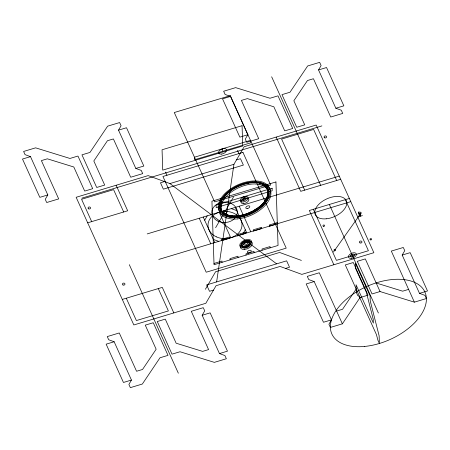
<?xml version="1.0" encoding="UTF-8"?>
<svg xmlns="http://www.w3.org/2000/svg" width="450" height="450" viewBox="0 0 450 450"><rect width="100%" height="100%" fill="white"/><g stroke="black" fill="none" stroke-linecap="round" stroke-linejoin="round"><path stroke-width="0.67" d="M267.643 190.069L268.138 190.226A25.521 14.479 -24.3 0 1 268.307 190.614L268.481 191.031A25.521 14.479 -24.3 0 1 268.599 191.481L268.318 191.683L268.718 191.953A25.521 14.479 -24.3 0 1 268.796 192.381L268.453 192.656L268.864 192.876A25.521 14.479 -24.3 0 1 268.903 193.32L268.515 193.703L268.92 193.826A25.521 14.479 -24.3 0 1 268.909 194.282L268.498 194.676L268.875 194.805A25.521 14.479 -24.3 0 1 268.824 195.272L268.386 195.654L268.74 195.806A25.521 14.479 -24.3 0 1 268.644 196.284L268.189 196.639L268.515 196.83A25.521 14.479 -24.3 0 1 268.374 197.314L267.891 197.651L268.189 197.865A25.521 14.479 -24.3 0 1 268.009 198.354L267.508 198.681L267.778 198.917A25.521 14.479 -24.3 0 1 267.548 199.412L267.024 199.738L267.272 199.969A25.521 14.479 -24.3 0 1 267.002 200.469L266.484 200.739L266.676 201.032A25.521 14.479 -24.3 0 1 266.372 201.527L265.838 201.78L266.001 202.089A25.521 14.479 -24.3 0 1 265.652 202.584L265.101 202.838L265.236 203.141A25.521 14.479 -24.3 0 1 264.853 203.636L264.308 203.85L264.398 204.188A25.521 14.479 -24.3 0 1 263.976 204.671L263.475 205.217A25.521 14.479 -24.3 0 1 263.019 205.695L262.485 206.229A25.521 14.479 -24.3 0 1 261.996 206.702L261.422 207.225A25.521 14.479 -24.3 0 1 260.899 207.681L260.297 208.192A25.521 14.479 -24.3 0 1 259.746 208.631L259.104 209.126A25.521 14.479 -24.3 0 1 258.531 209.554L257.861 210.032A25.521 14.479 -24.3 0 1 257.259 210.442L256.567 210.898A25.521 14.479 -24.3 0 1 255.943 211.292L255.229 211.731A25.521 14.479 -24.3 0 1 254.582 212.102L253.845 212.513A25.521 14.479 -24.3 0 1 253.187 212.867L252.428 213.249A25.521 14.479 -24.3 0 1 251.752 213.581L250.982 213.941A25.521 14.479 -24.3 0 1 250.296 214.251L249.514 214.577A25.521 14.479 -24.3 0 1 248.816 214.858L248.023 215.162A25.521 14.479 -24.3 0 1 247.32 215.415L246.521 215.691A25.521 14.479 -24.3 0 1 245.812 215.916L245.019 216.118A25.521 14.479 -24.3 0 1 244.305 216.354L243.512 216.546A25.521 14.479 -24.3 0 1 242.803 216.737L242.01 216.889A25.521 14.479 -24.3 0 1 241.301 217.052L240.519 217.17A25.521 14.479 -24.3 0 1 239.822 217.299L239.051 217.389A25.521 14.479 -24.3 0 1 238.359 217.485L237.611 217.519A25.521 14.479 -24.3 0 1 236.919 217.609L236.841 217.373A27.647 15.688 -24.3 0 0 269.483 188.044A27.647 15.688 -24.3 0 0 226.294 192.246A27.647 15.688 -24.3 0 0 236.79 217.311L236.211 217.586A25.521 14.479 -24.3 0 1 235.513 217.659L234.782 217.665A25.521 14.479 -24.3 0 1 234.146 217.648L233.449 217.597A25.521 14.479 -24.3 0 1 232.819 217.569L232.667 217.26L232.132 217.502A25.521 14.479 -24.3 0 1 231.542 217.423L231.424 217.097L230.884 217.322A25.521 14.479 -24.3 0 1 230.316 217.215L230.259 216.877L229.725 217.035A25.521 14.479 -24.3 0 1 229.146 216.939L229.101 216.585L228.572 216.748A25.521 14.479 -24.3 0 1 228.037 216.596L228.032 216.231L227.481 216.394A25.521 14.479 -24.3 0 1 227.002 216.197L227.031 215.82L226.502 215.938A25.521 14.479 -24.3 0 1 226.029 215.736L226.142 215.381L225.596 215.432A25.521 14.479 -24.3 0 1 225.135 215.213L225.236 214.819L224.696 214.914A25.521 14.479 -24.3 0 1 224.319 214.633L224.471 214.251L223.948 214.29A25.521 14.479 -24.3 0 1 223.588 213.998L224.567 213.266L223.256 213.626A25.521 14.479 -24.3 0 1 222.936 213.317C223.892 211.894 223.672 213.564 222.626 212.929A25.521 14.479 -24.3 0 1 222.373 212.58C223.296 211.258 222.716 212.968 222.109 212.169A25.521 14.479 -24.3 0 1 221.895 211.798C221.417 211.208 223.239 211.759 221.709 211.354A25.521 14.479 -24.3 0 1 221.513 210.977L221.906 210.617L221.271 211.056L221.22 210.696L221.782 210.516L221.372 210.51A25.521 14.479 -24.3 0 1 221.22 210.111C219.465 209.396 222.171 211.247 221.164 209.616A25.521 14.479 -24.3 0 1 221.023 209.211L221.383 208.834L220.956 208.716A25.521 14.479 -24.3 0 1 220.916 208.271L221.304 207.911L220.928 207.759A25.521 14.479 -24.3 0 1 220.911 207.309L221.321 206.938L220.939 206.786A25.521 14.479 -24.3 0 1 220.995 206.319L221.428 205.954L221.079 205.785A25.521 14.479 -24.3 0 1 221.175 205.307L221.631 204.958L221.304 204.761A25.521 14.479 -24.3 0 1 221.445 204.278L221.917 203.957L221.659 203.721A25.521 14.479 -24.3 0 1 221.811 203.237L222.311 202.911L222.041 202.68A25.521 14.479 -24.3 0 1 222.266 202.179L222.784 201.876L222.547 201.623A25.521 14.479 -24.3 0 1 222.817 201.122L223.194 200.565A25.521 14.479 -24.3 0 1 223.447 200.064L223.993 199.789L223.819 199.502A25.521 14.479 -24.3 0 1 224.167 199.007L224.606 198.45A25.521 14.479 -24.3 0 1 224.966 197.955L225.444 197.409A25.521 14.479 -24.3 0 1 225.844 196.92L226.367 196.38A25.521 14.479 -24.3 0 1 226.8 195.896L227.334 195.362A25.521 14.479 -24.3 0 1 227.824 194.889L228.398 194.366A25.521 14.479 -24.3 0 1 228.921 193.911L229.523 193.404A25.521 14.479 -24.3 0 1 230.074 192.96L230.726 192.476A25.521 14.479 -24.3 0 1 231.289 192.037L231.958 191.559A25.521 14.479 -24.3 0 1 232.56 191.149L233.252 190.693A25.521 14.479 -24.3 0 1 233.876 190.299L234.591 189.866A25.521 14.479 -24.3 0 1 235.237 189.489L235.986 189.096A25.521 14.479 -24.3 0 1 236.632 188.724L237.409 188.387A25.521 14.479 -24.3 0 1 238.067 188.01L238.849 187.684A25.521 14.479 -24.3 0 1 239.524 187.346L240.317 187.065A25.521 14.479 -24.3 0 1 241.003 186.733L241.796 186.429A25.521 14.479 -24.3 0 1 242.499 186.176L243.298 185.923A25.521 14.479 -24.3 0 1 244.001 185.676L244.806 185.434A25.521 14.479 -24.3 0 1 245.514 185.237L246.313 185.029A25.521 14.479 -24.3 0 1 247.016 184.854L247.815 184.68A25.521 14.479 -24.3 0 1 248.518 184.539L249.306 184.399A25.521 14.479 -24.3 0 1 249.998 184.292L250.779 184.185A25.521 14.479 -24.3 0 1 251.46 184.106L252.231 184.033A25.521 14.479 -24.3 0 1 252.9 183.982L253.648 183.949A25.521 14.479 -24.3 0 1 254.306 183.932L255.037 183.926A25.521 14.479 -24.3 0 1 255.673 183.943L255.859 184.236L256.382 183.977A25.521 14.479 -24.3 0 1 257.001 184.022L257.153 184.337L257.687 184.089A25.521 14.479 -24.3 0 1 258.278 184.168L258.396 184.494L258.936 184.269A25.521 14.479 -24.3 0 1 259.504 184.376L259.582 184.719L260.134 184.517A25.521 14.479 -24.3 0 1 260.674 184.652L260.719 185.006L261.27 184.826A25.521 14.479 -24.3 0 1 261.776 184.995L261.787 185.361L262.339 185.197A25.521 14.479 -24.3 0 1 262.817 185.394L262.789 185.771L263.34 185.636A25.521 14.479 -24.3 0 1 263.79 185.856L263.722 186.244L264.274 186.126A25.521 14.479 -24.3 0 1 264.679 186.379L264.583 186.773L265.123 186.683A25.521 14.479 -24.3 0 1 265.5 186.958L265.359 187.357L265.899 187.29A25.521 14.479 -24.3 0 1 266.231 187.594L266.062 187.993L266.591 187.948A25.521 14.479 -24.3 0 1 266.884 188.274L266.681 188.679L267.193 188.662A25.521 14.479 -24.3 0 1 267.446 189.011L267.182 189.332L267.48 189.529L268.059 189.067L267.278 189.321L267.711 189.422A25.521 14.479 -24.3 0 1 267.924 189.793C268.937 189.709 267.255 191.239 267.773 189.889M216.63 281.908L233.933 164.301L244.164 146.717L316.176 125.038L373.86 252.714L301.849 274.387L280.08 266.434L216.067 285.699L205.836 303.283L133.824 324.962L76.14 197.286L148.151 175.612L169.92 183.566L276.637 263.846M47.807 194.934L45.248 199.333L46.693 202.523L58.691 198.911L41.389 160.611L47.346 158.816L73.811 167.001L84.696 191.087L92.7 188.679L77.957 156.049L69.953 158.456L35.617 147.842L23.614 151.459L25.059 154.648L30.499 156.634L47.807 194.934L39.808 197.347L22.5 159.041L30.499 156.634M118.513 130.146L121.073 125.747L119.633 122.558L107.629 126.169L89.961 152.438L81.956 154.845L96.699 187.476L104.698 185.062L93.819 160.976L107.438 140.732L113.4 138.938L130.703 177.238L142.706 173.627L141.266 170.432L135.821 168.446L118.513 130.146L126.517 127.738L143.82 166.039L135.821 168.446M247.838 134.73L245.278 139.129L246.724 142.318L258.722 138.707L241.419 100.406L247.376 98.612L273.847 106.791L284.726 130.877L292.731 128.469L277.988 95.844L269.989 98.252L235.648 87.638L223.65 91.249L225.09 94.444L230.535 96.429L247.838 134.73L239.839 137.138L222.531 98.837L230.535 96.429M204.671 220.241L207.231 215.843M215.623 227.683L233.533 196.909M131.456 380.059L128.897 384.457L130.337 387.647L142.341 384.036L160.009 357.767L168.013 355.359L153.27 322.734L145.266 325.142L156.15 349.228L142.532 369.478L136.569 371.267L119.267 332.966L107.263 336.577L108.703 339.772L114.148 341.758L131.456 380.059L123.452 382.472L106.144 344.166L114.148 341.758M318.544 69.941L321.103 65.543L319.663 62.353L307.659 65.964L289.991 92.233L281.987 94.641L296.73 127.266L304.734 124.858L293.85 100.772L307.468 80.522L313.431 78.733L330.733 117.034L342.737 113.422L341.297 110.228L335.852 108.242L318.544 69.941L326.548 67.528L343.856 105.834L335.852 108.242M205.374 289.311L215.606 271.727L279.619 252.461L301.387 260.415M242.769 234.157L245.329 229.759M202.162 315.27L204.722 310.871L203.276 307.682L191.278 311.293L208.581 349.594L202.624 351.388L176.153 343.209L165.274 319.123L157.269 321.531L172.013 354.156L180.011 351.748L214.352 362.363L226.35 358.751L224.91 355.556L219.465 353.571L202.162 315.27L210.161 312.863L227.469 351.163L219.465 353.571M342.371 323.831L319.298 272.762L307.294 276.373L308.734 279.568L314.179 281.554L331.487 319.854L328.928 324.253L330.368 327.442L342.371 323.831L360.039 297.562L368.044 295.155L353.301 262.524L345.302 264.938L360.039 297.562M402.193 255.066L404.752 250.667L403.307 247.477L391.309 251.089L414.382 302.158L426.386 298.541L424.941 295.352L419.501 293.366L402.193 255.066L410.192 252.653L427.5 290.959L419.501 293.366M356.181 289.024L342.562 309.268L336.6 311.062M333.433 252.051L361.181 212.878M81.844 198.152L321.885 125.904M164.475 181.575L160.476 182.779L163.361 189.163L243.371 165.083L240.491 158.698L236.486 159.902M169.92 183.566L233.933 164.301M87.677 222.823L127.682 210.78L116.145 185.248M147.218 233.904L339.249 176.107M340.695 179.303L300.684 191.34L276.171 137.081M349.346 198.45L309.341 210.493L333.855 264.752M277.29 222.593L269.286 225.006L269.331 226.271L277.329 223.864M158.76 259.442L350.786 201.645M358.408 216.799L362.407 215.589M213.998 263.458L221.996 261.045L222.041 262.316M122.288 299.424L162.292 287.381L173.829 312.919M213.514 290.098L209.509 291.302L206.629 284.918L286.639 260.837L289.524 267.221L285.525 268.425M314.179 281.554L306.18 283.961L323.483 322.262L331.487 319.854M380.048 291.544L372.043 293.951L357.3 261.321L365.304 258.913L380.048 291.544L414.382 302.158M408.611 289.389L402.654 291.184L376.189 282.999M231.232 208.62L236.678 210.606M213.322 239.394L218.768 241.38M358.453 211.866L360.411 216.197M336.69 180.506L313.616 129.437L281.61 139.067L304.689 190.136M345.347 199.654L368.421 250.723L336.414 260.359L313.341 209.289M271.654 76.798L320.687 185.321M329.344 204.474L378.377 312.992M237.51 150.39L238.95 153.585M239.237 206.213L250.774 231.744M235.232 207.416L246.769 232.948M219.229 212.231L230.771 237.769M203.231 217.052L214.768 242.584M199.226 218.256L210.763 243.787M165.499 172.063L166.939 175.258M123.683 211.984L113.586 189.641L81.579 199.277L91.676 221.619M158.293 288.591L168.39 310.933L136.384 320.563L126.287 298.221M129.313 264.679L178.346 373.202M270.045 247.866L270.006 246.6L262.001 249.007L262.046 250.279M254.042 252.686L254.002 251.415L245.998 253.822L246.043 255.094M244.102 196.661L244.187 199.198M238.039 257.501L237.999 256.23L230.001 258.637L230.04 259.909M222.474 148.781L222.553 151.324M224.072 196.189L224.871 195.941L224.078 196.155M230.091 215.882L230.884 215.634L230.096 215.848M241.976 243.248L242.775 243L241.976 243.248M242.977 246.527L243.776 246.263L242.989 246.493M247.545 241.003L248.344 240.756L247.545 241.003M248.552 244.282L249.345 244.035L248.558 244.249M257.49 182.728L258.283 182.464L257.49 182.706M263.503 202.421L264.296 202.157L263.509 202.404M233.111 188.589L233.904 188.325L233.117 188.55M254.464 210.021L255.263 209.756L254.469 210.004M265.292 186.278L266.091 186.03L265.298 186.238M219.803 205.56L220.601 205.312L219.803 205.537M242.786 214.971L243.574 214.695L242.786 214.954M244.789 183.639L245.588 183.375L244.789 183.639M267.778 193.05C268.965 193.556 268.312 191.942 267.778 193.05M223.251 197.235L224.044 196.976L223.256 197.196M231.356 216.045L232.149 215.803L231.356 216.045M256.224 182.559L257.023 182.317L256.224 182.542M264.324 201.369L265.123 201.111L264.33 201.352M267.992 190.946C268.886 191.689 267.204 190.856 267.992 190.946M231.784 189.428L232.577 189.169L231.784 189.405M255.797 209.183L256.59 208.924L255.797 209.16M264.577 185.631L265.376 185.372L264.583 185.608M219.786 206.528L220.584 206.286L219.791 206.488M241.262 244.969L242.055 244.71L241.268 244.946M243.281 184.061L244.08 183.803L243.281 184.061M244.294 214.543L245.081 214.273L244.299 214.526M244.502 247.899L243.804 247.933A4.252 2.413 -24.3 0 1 243.456 247.843L243.518 247.477L243.023 247.545A4.252 2.413 -24.3 0 1 242.758 247.382L243 247.028L242.522 246.96A4.252 2.413 -24.3 0 1 242.415 246.707L242.871 246.049L242.741 245.334A4.252 2.413 -24.3 0 1 242.888 245.014L243.388 244.474A4.252 2.413 -24.3 0 1 243.658 244.164L244.294 243.669A4.252 2.413 -24.3 0 1 244.699 243.416L245.453 243.028A4.252 2.413 -24.3 0 1 245.903 242.848L246.701 242.606A4.252 2.413 -24.3 0 1 247.151 242.516L247.916 242.443A4.252 2.413 -24.3 0 1 248.327 242.454L248.439 242.769L248.985 242.561A4.252 2.413 -24.3 0 1 249.311 242.668C251.325 241.808 247.882 242.843 249.795 242.938A4.252 2.413 -24.3 0 1 250.014 243.129C248.67 243.118 249.497 243.613 250.273 243.54A4.252 2.413 -24.3 0 1 250.357 243.804L249.986 244.17L250.374 244.311A4.252 2.413 -24.3 0 1 250.312 244.62L249.823 244.952L250.082 245.177A4.252 2.413 -24.3 0 1 249.885 245.498L249.424 246.049A4.252 2.413 -24.3 0 1 249.109 246.352L248.473 246.842A4.252 2.413 -24.3 0 1 248.074 247.095L247.314 247.483A4.252 2.413 -24.3 0 1 246.87 247.663L246.071 247.905A4.252 2.413 -24.3 0 1 245.616 247.995L244.862 248.046A4.252 2.413 -24.3 0 1 244.44 248.057L244.496 247.956M245.177 241.222L245.976 240.964L245.177 241.222M245.346 246.302L246.144 246.043L245.351 246.285M267.795 192.077C268.982 192.617 268.166 191.109 267.795 192.077M222.508 198.287L223.307 198.034L222.519 198.253M232.667 216.141L233.46 215.882L232.672 216.118M254.908 182.464L255.707 182.205L254.914 182.441M265.067 200.312L265.86 200.059L265.072 200.295M230.501 190.299L231.289 190.029L230.501 190.299M257.079 208.299L257.867 208.029L257.079 208.282M263.784 185.034L264.583 184.792L263.784 185.034M219.864 207.467L220.657 207.214L219.864 207.467M241.779 184.539L242.578 184.303L241.779 184.539M245.801 214.059L246.6 213.823L245.801 214.042M221.856 199.344L222.643 199.08L221.861 199.305M234.028 216.169L234.827 215.933L234.034 216.129M253.553 182.43L254.351 182.194L253.553 182.43M265.725 199.254L266.518 199.001L265.725 199.232M224.668 214.104L225.461 213.851L224.668 214.082M229.269 191.211L230.068 190.98L229.275 191.194M242.078 246.223L242.741 246.246L242.398 246.201A4.252 2.413 -24.3 0 1 242.46 245.891L242.078 246.206M242.843 242.409L243.641 242.162L242.843 242.409M247.686 245.104L248.479 244.856L247.686 245.087M248.451 241.29L249.244 241.042L248.451 241.29M258.306 207.382L259.104 207.152L258.311 207.366M262.912 184.494L263.706 184.241L262.912 184.472M220.039 208.378L220.832 208.125L220.039 208.378M240.278 185.079L241.071 184.815L240.289 185.04M247.297 213.514L248.091 213.249L247.297 213.514M221.287 200.402L222.081 200.154L221.293 200.362M235.423 216.129L236.216 215.882L235.429 216.112M252.157 182.464L252.945 182.199L252.157 182.447M266.293 198.191L267.086 197.944L266.293 198.191M225.619 214.577L226.412 214.335L225.619 214.56M228.099 192.156L228.893 191.908L228.105 192.139M259.481 206.438L260.274 206.19L259.481 206.415M261.962 184.011L262.755 183.752L261.973 183.971M220.303 209.25L221.102 209.002L220.309 209.227M238.792 185.676L239.586 185.417L238.792 185.676M248.782 212.917L249.576 212.653L248.794 212.878M220.804 201.454L221.597 201.195L220.815 201.414M236.852 216.023C238.033 216.529 237.392 214.937 236.857 216.006M241.436 244.114L242.224 243.855L241.436 244.097M244.108 246.544C245.244 247.078 244.721 245.453 244.114 246.521M246.42 240.964L247.213 240.705L246.431 240.93M250.729 182.565L251.522 182.323L250.729 182.548M266.777 197.134L267.57 196.892L266.777 197.134M226.991 193.129L227.498 193.247L227.694 192.78A25.521 14.479 -24.3 0 1 267.536 188.899A25.521 14.479 -24.3 0 1 237.364 215.921A25.521 14.479 -24.3 0 1 227.666 192.78L226.991 193.129M226.637 214.993L227.436 214.751L226.637 214.993M260.944 183.594L261.737 183.352L260.949 183.555M260.589 205.459L261.388 205.217L260.601 205.419M237.33 186.322L238.123 186.069L237.336 186.306M250.251 212.259L251.038 212.006L250.251 212.243M266.912 188.505L267.705 188.246L266.918 188.482M220.416 202.5L221.203 202.241L220.416 202.477M238.309 215.854L239.102 215.601L238.314 215.837M249.272 182.728L250.059 182.475L249.272 182.711M267.165 196.088L267.958 195.829L267.165 196.088M225.945 194.124L226.738 193.871L225.945 194.124M227.728 215.347L228.516 215.094L227.728 215.347M259.852 183.234L260.646 182.981L259.858 183.212M261.636 204.458L262.423 204.204L261.636 204.441M235.89 187.026L236.683 186.773L235.896 187.009M241.487 245.683C242.578 246.263 242.145 244.536 241.487 245.683M243.951 241.706L244.738 241.453L243.951 241.706M246.583 245.796L247.371 245.542L246.583 245.796M249.041 241.819L249.84 241.605L249.053 241.779M251.691 211.556L252.478 211.303L251.691 211.534M266.462 187.706L267.255 187.459L266.462 187.706M220.118 203.529L220.911 203.282L220.118 203.529M239.788 215.618L240.587 215.381L239.788 215.618M247.792 182.964L248.591 182.745L247.798 182.925M267.463 195.047L268.256 194.799L267.469 195.03M224.972 195.137L225.771 194.906L224.983 195.103M228.881 215.64L229.669 215.393L228.881 215.623M258.699 182.936L259.498 182.706L258.705 182.919M262.609 203.439L263.402 203.209L262.614 203.422M234.484 187.774L235.277 187.526L234.484 187.774M253.097 210.803C254.267 211.314 253.643 209.734 253.108 210.763M265.922 186.958L266.715 186.711L265.928 186.941M219.915 204.547C221.068 205.071 220.461 203.49 219.921 204.508M241.284 215.314L242.078 215.089L241.296 215.28M246.296 183.257L247.095 183.026L246.302 183.24M267.666 194.029L268.459 193.781L267.666 194.029M230.287 95.67L174.279 112.528L214.656 201.898L270.664 185.04L230.287 95.67M242.066 125.702L162.056 149.782L162.731 170.111L242.741 146.025L242.066 125.702M250.476 140.355L194.468 157.213L194.552 159.75L250.56 142.892L250.476 140.355M242.955 152.381L162.939 176.462L206.207 272.216L286.217 248.13L242.955 152.381M275.94 181.946L211.933 201.212L214.037 264.724L278.049 245.458L275.94 181.946M272.109 188.229L216.101 205.088L216.186 207.63L272.194 190.772L272.109 188.229M229.281 237.043L221.282 239.451L221.321 240.722L229.326 238.314L229.281 237.043M245.284 232.228L237.285 234.636L237.324 235.907L245.329 233.499L245.284 232.228M261.287 227.413L253.288 229.821L253.328 231.092L261.326 228.679L261.287 227.413M359.111 296.252L357.756 295.605L356.31 292.41L356.062 284.788L373.365 323.089L373.241 319.309L366.396 292.365L355.511 268.279L355.343 263.194L370.086 295.824L370.254 300.904L379.136 335.858L379.389 343.479L377.944 340.29L376.419 334.558L359.111 296.252M364.719 346.433A51.041 28.963 -24.3 0 0 425.07 292.393A51.041 28.963 -24.3 0 0 345.336 300.156A51.041 28.963 -24.3 0 0 364.719 346.433M223.493 213.778A2.126 1.704 -1.9 0 0 226.704 212.293A2.126 1.704 -1.9 0 0 223.537 210.825A2.126 1.704 -1.9 0 0 223.493 213.778M218.076 221.181A12.763 10.232 -1.9 0 0 237.336 212.259A12.763 10.232 -1.9 0 0 218.323 203.451A12.763 10.232 -1.9 0 0 218.076 221.181M123.047 284.991A1.277 1.024 -1.9 0 0 124.976 284.096A1.277 1.024 -1.9 0 0 123.075 283.219A1.277 1.024 -1.9 0 0 123.047 284.991M88.656 208.868A1.277 1.024 -1.9 0 0 90.579 207.973A1.277 1.024 -1.9 0 0 88.678 207.096A1.277 1.024 -1.9 0 0 88.656 208.868M324.692 137.824A1.277 1.024 -1.9 0 0 326.616 136.929A1.277 1.024 -1.9 0 0 324.714 136.052A1.277 1.024 -1.9 0 0 324.692 137.824M360.045 242.91A1.277 1.024 -1.9 0 0 361.974 242.016A1.277 1.024 -1.9 0 0 360.073 241.138A1.277 1.024 -1.9 0 0 360.045 242.91M359.089 213.947A1.277 1.024 -1.9 0 0 361.012 213.058A1.277 1.024 -1.9 0 0 359.111 212.175A1.277 1.024 -1.9 0 0 359.089 213.947M323.359 226.266A0.849 0.681 -1.9 0 0 324.641 225.669A0.849 0.681 -1.9 0 0 323.37 225.084A0.849 0.681 -1.9 0 0 323.359 226.266M334.389 250.684A0.849 0.681 -1.9 0 0 335.672 250.088A0.849 0.681 -1.9 0 0 334.406 249.502A0.849 0.681 -1.9 0 0 334.389 250.684M370.395 239.844A0.849 0.681 -1.9 0 0 371.678 239.254A0.849 0.681 -1.9 0 0 370.412 238.663A0.849 0.681 -1.9 0 0 370.395 239.844M359.364 215.432A0.849 0.681 -1.9 0 0 360.647 214.836A0.849 0.681 -1.9 0 0 359.376 214.251A0.849 0.681 -1.9 0 0 359.364 215.432M351.849 256.933A2.126 1.209 -24.3 0 0 354.364 254.683A2.126 1.209 -24.3 0 0 351.039 255.004A2.126 1.209 -24.3 0 0 351.849 256.933M351.281 258.328A4.252 2.413 -24.3 0 0 356.31 253.822A4.252 2.413 -24.3 0 0 349.661 254.469A4.252 2.413 -24.3 0 0 351.281 258.328M326.233 218.812A17.016 9.652 -24.3 0 0 346.348 200.796A17.016 9.652 -24.3 0 0 319.77 203.383A17.016 9.652 -24.3 0 0 326.233 218.812M216.332 236.841A17.016 13.641 -1.9 0 0 242.01 224.949A17.016 13.641 -1.9 0 0 216.658 213.21A17.016 13.641 -1.9 0 0 216.332 236.841M247.224 208.575A2.126 1.209 -24.3 0 0 249.739 206.319A2.126 1.209 -24.3 0 0 246.42 206.646A2.126 1.209 -24.3 0 0 247.224 208.575M248.698 253.035A2.126 1.209 -24.3 0 0 251.213 250.779A2.126 1.209 -24.3 0 0 247.894 251.106A2.126 1.209 -24.3 0 0 248.698 253.035M243.771 203.58A4.252 2.413 -24.3 0 0 248.799 199.08A4.252 2.413 -24.3 0 0 242.156 199.727A4.252 2.413 -24.3 0 0 243.771 203.58M237.516 218.908A27.647 15.688 -24.3 0 0 270.202 189.636A27.647 15.688 -24.3 0 0 227.014 193.843A27.647 15.688 -24.3 0 0 237.516 218.908M244.676 249.435A6.379 3.623 -24.3 0 0 252.219 242.679A6.379 3.623 -24.3 0 0 242.252 243.653A6.379 3.623 -24.3 0 0 244.676 249.435M221.417 154.108A4.252 2.413 -24.3 0 0 226.446 149.608A4.252 2.413 -24.3 0 0 219.803 150.255A4.252 2.413 -24.3 0 0 221.417 154.108M244.299 247.005A5.102 2.897 -24.3 0 0 250.335 241.599A5.102 2.897 -24.3 0 0 242.359 242.376A5.102 2.897 -24.3 0 0 244.299 247.005M237.133 216.478A26.37 14.963 -24.3 0 0 268.312 188.556A26.37 14.963 -24.3 0 0 227.115 192.566A26.37 14.963 -24.3 0 0 237.133 216.478M243.956 247.838A6.379 3.623 -24.3 0 0 251.499 241.088A6.379 3.623 -24.3 0 0 241.532 242.055A6.379 3.623 -24.3 0 0 243.956 247.838M244.524 246.448A4.252 2.413 -24.3 0 0 249.553 241.942A4.252 2.413 -24.3 0 0 242.91 242.589A4.252 2.413 -24.3 0 0 244.524 246.448M245.093 245.053A2.126 1.209 -24.3 0 0 247.607 242.803A2.126 1.209 -24.3 0 0 244.288 243.124A2.126 1.209 -24.3 0 0 245.093 245.053M243.051 201.988A4.252 2.413 -24.3 0 0 248.079 197.482A4.252 2.413 -24.3 0 0 241.436 198.129A4.252 2.413 -24.3 0 0 243.051 201.988M243.619 200.593A2.126 1.209 -24.3 0 0 246.133 198.343A2.126 1.209 -24.3 0 0 242.814 198.664A2.126 1.209 -24.3 0 0 243.619 200.593"/></g></svg>
